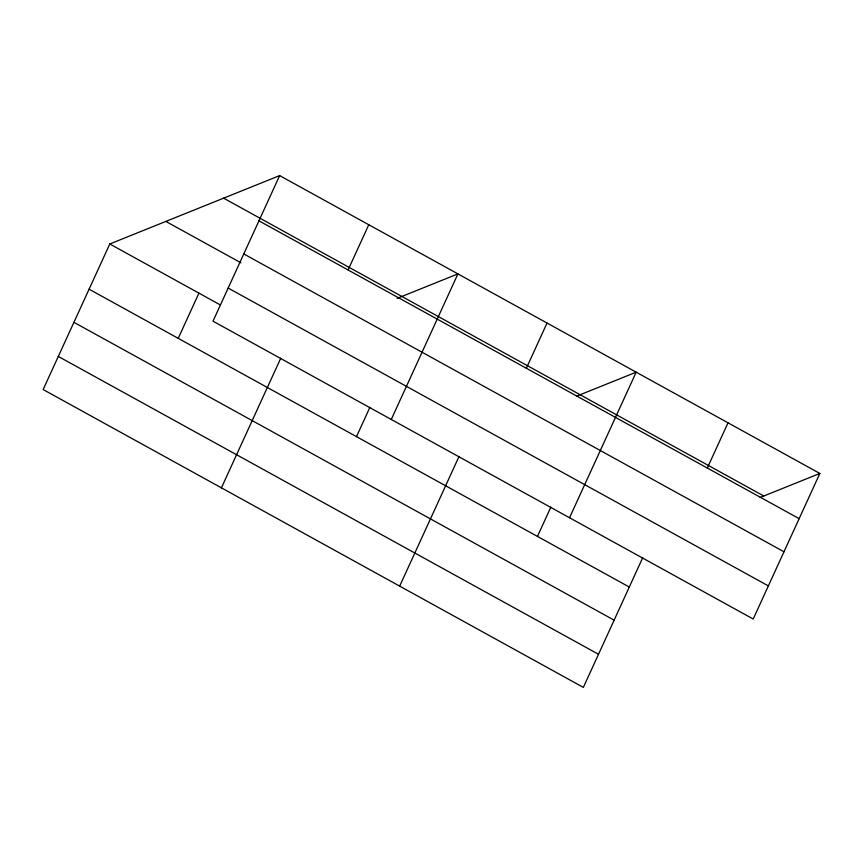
<?xml version="1.0" encoding="UTF-8"?>
<svg xmlns="http://www.w3.org/2000/svg" width="863" height="863" viewBox="0 0 863 863"><rect width="100%" height="100%" fill="white"/><g stroke="black" fill="none" stroke-linecap="round" stroke-linejoin="round"><path stroke-width="1.29" d="M279.655 175.599L212.999 321.176L753.205 619.019L819.85 473.453L279.655 175.599L109.795 243.981L43.15 389.547L583.345 687.401L642.719 557.714M178.231 338.35L198.932 293.129M221.413 487.843L280.788 358.156M348.08 269.968L368.781 224.747M356.495 436.635L369.925 407.304M391.273 419.461L457.919 273.895L397.056 298.393M399.677 586.128L459.051 456.451M526.344 368.264L547.045 323.032M537.455 536.419L550.885 507.077M569.537 517.757L636.182 372.18L576.516 396.203M707.315 468.037L728.016 422.816M760.184 497.466L819.85 473.453M223.603 198.166L763.798 496.009M258.943 220.82L799.149 518.674M243.787 253.938L783.982 551.791M165.847 221.413L240.906 262.794M228.166 288.059L768.361 585.901M109.795 243.981L220.043 304.768M89.094 289.202L629.289 587.045M73.927 322.32L614.132 620.163M58.306 356.441L598.512 654.283"/></g></svg>
